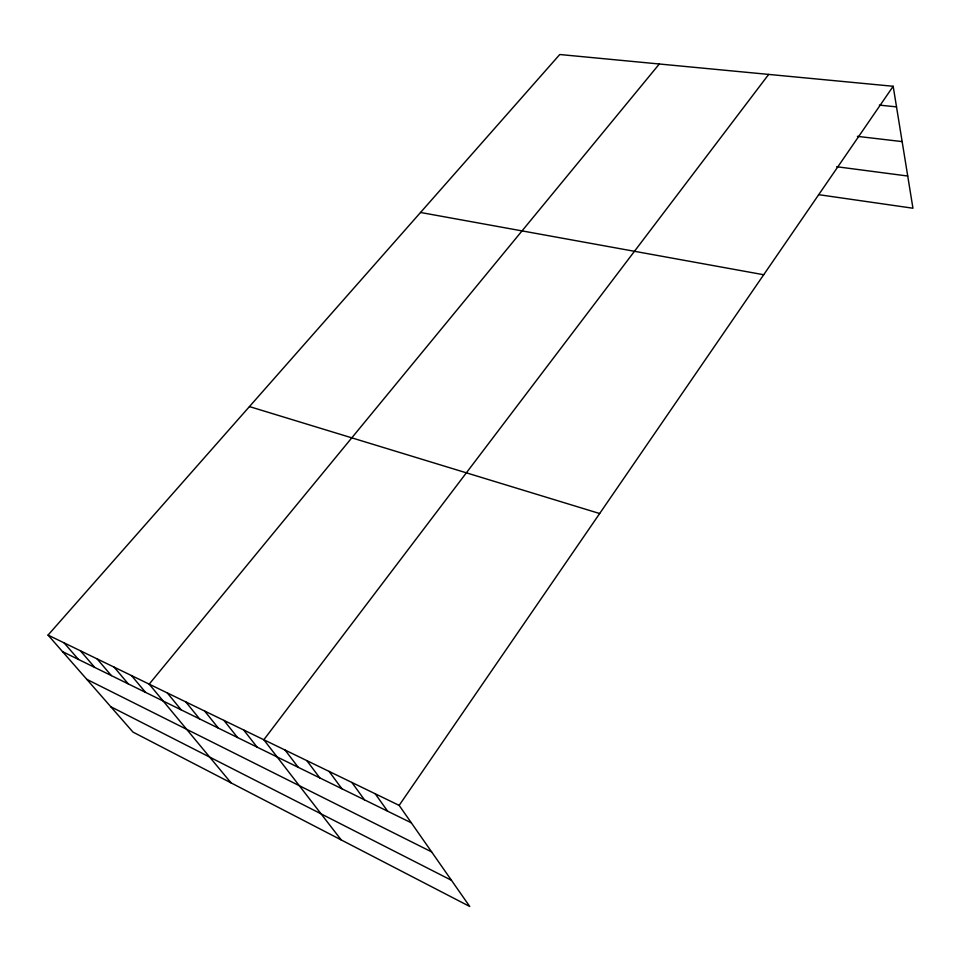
<?xml version="1.0" encoding="UTF-8"?>
<svg xmlns="http://www.w3.org/2000/svg" width="961" height="961" viewBox="0 0 961 961"><rect width="100%" height="100%" fill="white"/><g stroke="black" fill="none" stroke-linecap="round" stroke-linejoin="round"><path stroke-width="1.44" d="M399.151 805.39L893.177 86.274L559.758 54.513L48.05 635.089L132.978 732.09L469.749 906.487L399.151 805.39L48.05 635.089M768.68 74.405L263.831 739.754L341.215 839.926M659.33 63.991L149.183 684.148L231.084 782.903M879.351 105.109L896.517 106.875M857.392 136.354L902.151 141.603M836.647 166.721L907.737 176.031M818.544 194.651L912.95 208.225L893.177 86.274M420.534 212.477L763.695 274.738M249.452 406.587L599.652 513.534M62.513 651.618L411.332 822.832M86.778 679.331L431.621 851.89M110.719 706.671L451.466 880.3M64.075 642.861L78.466 659.45M80.412 650.789L94.743 667.439M97.085 658.874L111.344 675.583M114.095 667.126L128.269 683.896M131.453 675.547L145.555 692.376M167.286 692.917L181.185 709.867M185.761 701.89L199.564 718.888M204.645 711.044L218.327 728.102M223.949 720.402L237.511 737.507M243.662 729.976L257.092 747.129M285.069 750.048L298.21 767.298M306.811 760.595L319.785 777.893M329.082 771.395L341.864 788.741M351.87 782.458L364.471 799.828M375.222 793.786L387.631 811.192"/></g></svg>
